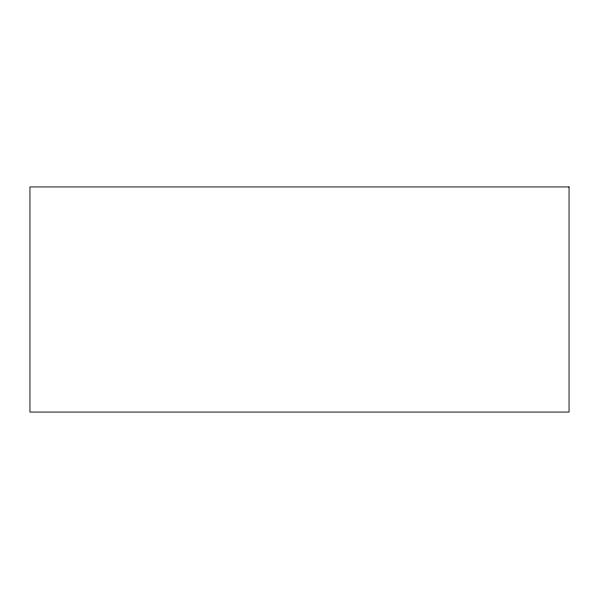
<?xml version="1.0" encoding="UTF-8"?>
<svg xmlns="http://www.w3.org/2000/svg" width="599" height="599" viewBox="0 0 599 599"><rect width="100%" height="100%" fill="white"/><g stroke="black" fill="none" stroke-linecap="round" stroke-linejoin="round"><path stroke-width="0.9" d="M569.05 186.933L29.95 186.933L29.95 412.067L569.05 412.067L569.05 186.933"/></g></svg>
